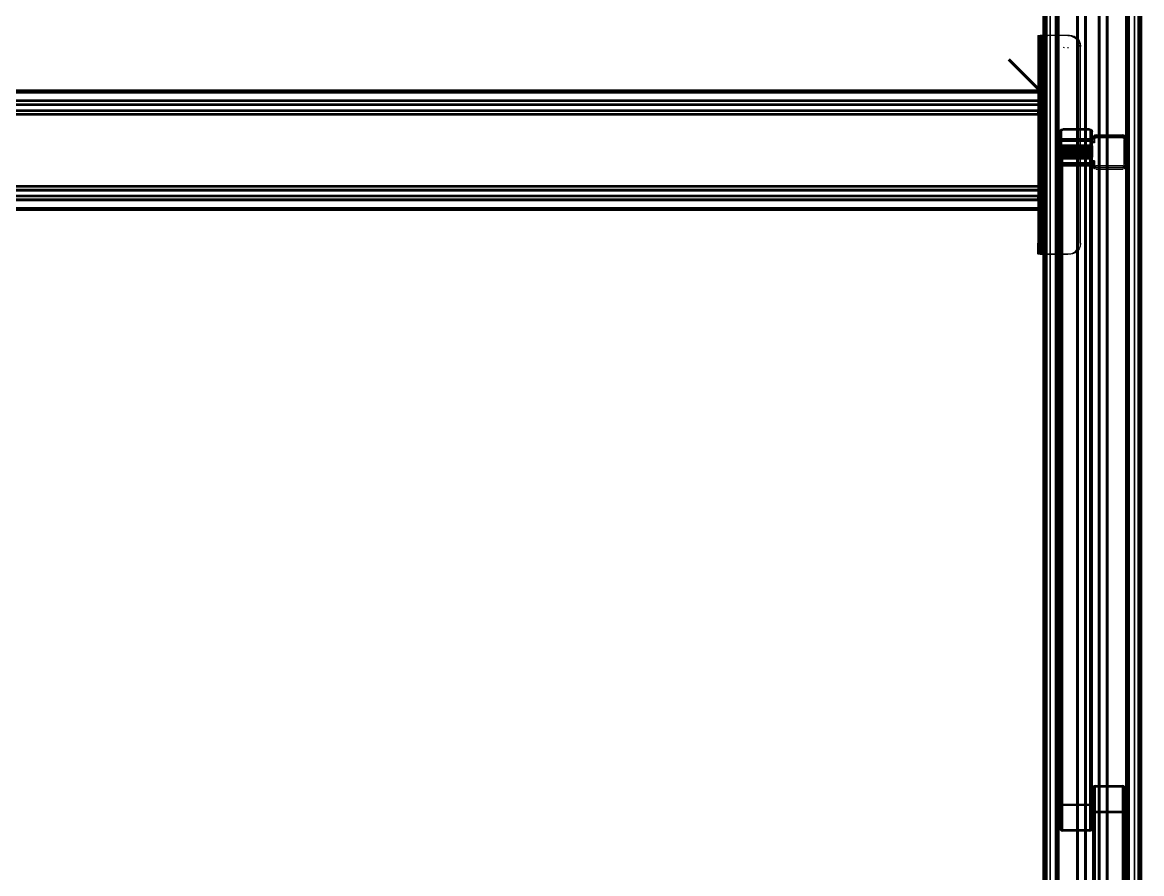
# Model space of a CAD drawing. Extents: x -1.15 to 3.72, y -0.59 to 4.79.
# Drawn here: x 2.656 to 3.68, y 3.548 to 4.326 of the extents above; entities that cross this region are included whole.
import ezdxf

# ---------------------------------------------------------------- set-up
doc = ezdxf.new("R2010")
doc.units = 0
doc.layers.add('DIMS', color=7, linetype='Continuous')
doc.layers.add('OUTLINES', color=7, linetype='Continuous', true_color=0x000009)

msp = doc.modelspace()

# ---------------------------------------------------------------- linework, layer by layer
at = {"layer": 'DIMS', "lineweight": 60}
msp.add_line((3.5863, 4.2642), (3.5583, 4.2922), dxfattribs=at)
at = {"layer": 'OUTLINES'}
for p, q in [((3.5896, 4.7451), (3.5896, -0.1549)), ((3.5897, 4.7456), (3.5897, -0.1544)), ((3.5897, -0.1549), (3.5897, 4.7451)), ((3.59, 4.7456), (3.59, -0.1544)), ((3.59, 4.7451), (3.59, -0.1549)), ((3.5902, -0.1544), (3.5902, 4.7456)), ((3.5902, 4.7451), (3.5902, -0.1549)), ((3.5912, 4.7456), (3.5912, -0.1544)), ((3.5912, 4.7451), (3.5912, -0.1549)), ((3.5913, -0.1544), (3.5913, 4.7456)), ((3.5913, 4.7451), (3.5913, -0.1549)), ((3.5914, -0.1544), (3.5914, 4.7456)), ((3.5914, -0.1549), (3.5914, 4.7451)), ((3.5915, 4.7456), (3.5915, -0.1544)), ((3.5915, -0.1549), (3.5915, 4.7451)), ((3.592, -0.1544), (3.592, 4.7456)), ((3.592, -0.1549), (3.592, 4.7451)), ((3.5928, 4.7456), (3.5928, -0.1544)), ((3.5928, -0.1549), (3.5928, 4.7451)), ((3.5959, 4.7456), (3.5959, -0.1544)), ((3.5959, -0.1549), (3.5959, 4.7451)), ((3.6008, -0.1544), (3.6008, 4.7456)), ((3.6008, 4.7451), (3.6008, -0.1549)), ((3.6016, 4.7456), (3.6016, -0.1544)), ((3.6016, 4.7451), (3.6016, -0.1549)), ((3.6021, 4.7456), (3.6021, -0.1544)), ((3.6021, -0.1549), (3.6021, 4.7451)), ((3.6022, 4.7456), (3.6022, -0.1544)), ((3.6022, 4.7451), (3.6022, -0.1549)), ((3.6023, -0.1544), (3.6023, 4.7456)), ((3.6023, 4.7451), (3.6023, -0.1549)), ((3.6024, -0.1544), (3.6024, 4.7456)), ((3.6024, -0.1549), (3.6024, 4.7451)), ((3.6034, -0.1544), (3.6034, 4.7456)), ((3.6034, 4.7451), (3.6034, -0.1549)), ((3.6036, -0.1544), (3.6036, 4.7456)), ((3.6036, -0.1549), (3.6036, 4.7451)), ((3.6039, 4.7456), (3.6039, -0.1544)), ((3.6039, -0.1549), (3.6039, 4.7451)), ((3.604, -0.1549), (3.604, 4.7451)), ((3.6204, 4.7456), (3.6204, -0.1544)), ((3.6204, -0.1549), (3.6204, 4.7451)), ((3.6208, -0.1544), (3.6208, 4.7456)), ((3.6208, 4.7451), (3.6208, -0.1549)), ((3.6216, 4.7456), (3.6216, -0.1544)), ((3.6216, -0.1549), (3.6216, 4.7451)), ((3.6278, 4.7456), (3.6278, -0.1544)), ((3.6278, -0.1549), (3.6278, 4.7451)), ((3.6286, -0.1544), (3.6286, 4.7456)), ((3.6286, 4.7451), (3.6286, -0.1549)), ((3.629, 4.7456), (3.629, -0.1544)), ((3.629, -0.1549), (3.629, 4.7451)), ((3.6401, -0.1544), (3.6401, 4.7456)), ((3.6401, 4.7451), (3.6401, -0.1549)), ((3.6405, 4.7456), (3.6405, -0.1544)), ((3.6405, -0.1549), (3.6405, 4.7451)), ((3.6413, -0.1544), (3.6413, 4.7456)), ((3.6413, 4.7451), (3.6413, -0.1549)), ((3.6475, -0.1544), (3.6475, 4.7456)), ((3.6475, 4.7451), (3.6475, -0.1549)), ((3.6483, 4.7456), (3.6483, -0.1544)), ((3.6483, -0.1549), (3.6483, 4.7451)), ((3.6484, 4.7456), (3.6484, -0.1544)), ((3.6484, -0.1549), (3.6484, 4.7451)), ((3.6488, -0.1544), (3.6488, 4.7456)), ((3.6488, 4.7451), (3.6488, -0.1549)), ((3.6651, -0.1544), (3.6651, 4.7456)), ((3.6653, -0.1544), (3.6653, 4.7456)), ((3.6653, 4.7451), (3.6653, -0.1549)), ((3.6655, -0.1544), (3.6655, 4.7456)), ((3.6655, -0.1549), (3.6655, 4.7451)), ((3.6658, 4.7456), (3.6658, -0.1544)), ((3.6658, -0.1549), (3.6658, 4.7451)), ((3.6667, -0.1544), (3.6667, 4.7456)), ((3.6667, -0.1549), (3.6667, 4.7451)), ((3.6668, 4.7456), (3.6668, -0.1544)), ((3.6668, -0.1549), (3.6668, 4.7451)), ((3.6669, 4.7456), (3.6669, -0.1544)), ((3.6669, 4.7451), (3.6669, -0.1549)), ((3.667, -0.1544), (3.667, 4.7456)), ((3.667, 4.7451), (3.667, -0.1549)), ((3.6675, 4.7456), (3.6675, -0.1544)), ((3.6675, 4.7451), (3.6675, -0.1549)), ((3.6683, 4.7456), (3.6683, -0.1544)), ((3.6683, -0.1549), (3.6683, 4.7451)), ((3.6732, -0.1544), (3.6732, 4.7456)), ((3.6732, 4.7451), (3.6732, -0.1549)), ((3.6764, -0.1544), (3.6764, 4.7456)), ((3.6764, 4.7451), (3.6764, -0.1549)), ((3.6772, -0.1544), (3.6772, 4.7456)), ((3.6772, -0.1549), (3.6772, 4.7451)), ((3.6777, -0.1544), (3.6777, 4.7456)), ((3.6777, 4.7451), (3.6777, -0.1549)), ((3.6778, -0.1544), (3.6778, 4.7456)), ((3.6778, -0.1549), (3.6778, 4.7451)), ((3.6779, 4.7456), (3.6779, -0.1544)), ((3.6779, -0.1549), (3.6779, 4.7451)), ((3.678, 4.7456), (3.678, -0.1544)), ((3.678, 4.7451), (3.678, -0.1549)), ((3.6789, 4.7456), (3.6789, -0.1544)), ((3.6789, -0.1549), (3.6789, 4.7451)), ((3.6791, 4.7456), (3.6791, -0.1544)), ((3.6791, 4.7451), (3.6791, -0.1549)), ((3.6794, -0.1544), (3.6794, 4.7456)), ((3.6794, 4.7451), (3.6794, -0.1549)), ((3.6796, 4.7456), (3.6796, -0.1544)), ((3.5882, 4.3139), (3.5847, 4.3139)), ((3.5847, 4.3139), (3.5847, 4.3129)), ((3.5847, 4.3129), (3.5847, 4.3114)), ((3.5847, 4.3114), (3.5847, 4.3093)), ((3.5882, 4.3093), (3.5847, 4.3093)), ((3.5847, 4.3093), (3.5847, 4.3069)), ((3.5851, 4.1143), (3.5851, 4.3143)), ((3.5851, 4.3143), (3.5862, 4.3143)), ((3.5862, 4.1143), (3.5862, 4.3143)), ((3.5862, 4.3143), (3.5878, 4.3143)), ((3.5863, 4.3139), (3.5898, 4.3139)), ((3.5863, 4.3129), (3.5863, 4.3139)), ((3.5863, 4.3114), (3.5863, 4.3129)), ((3.5863, 4.3093), (3.5863, 4.3114)), ((3.5863, 4.3093), (3.5898, 4.3093)), ((3.5863, 4.3069), (3.5863, 4.3093)), ((3.5867, 4.3143), (3.5867, 4.1143)), ((3.5877, 4.3143), (3.5867, 4.3143)), ((3.5877, 4.3143), (3.5877, 4.1143)), ((3.5894, 4.3143), (3.5877, 4.3143)), ((3.5878, 4.1143), (3.5878, 4.3143)), ((3.5878, 4.3143), (3.5899, 4.3143)), ((3.5882, 4.3139), (3.5882, 4.3129)), ((3.5882, 4.3129), (3.5882, 4.3114)), ((3.5882, 4.3114), (3.5882, 4.3093)), ((3.5882, 4.3093), (3.5882, 4.3069)), ((3.5885, 4.3143), (3.5885, 4.1143)), ((3.5894, 4.3143), (3.5885, 4.3143)), ((3.5894, 4.3143), (3.5894, 4.1143)), ((3.5915, 4.3143), (3.5894, 4.3143)), ((3.5907, 4.3143), (3.5894, 4.3143)), ((3.5898, 4.3129), (3.5898, 4.3139)), ((3.5898, 4.3114), (3.5898, 4.3129)), ((3.5898, 4.3093), (3.5898, 4.3114)), ((3.5898, 4.3069), (3.5898, 4.3093)), ((3.5899, 4.1143), (3.5899, 4.3143)), ((3.5899, 4.3143), (3.5922, 4.3143)), ((3.5901, 4.1143), (3.5901, 4.3143)), ((3.5901, 4.3143), (3.591, 4.3143)), ((3.5907, 4.3143), (3.5907, 4.1143)), ((3.5922, 4.3143), (3.5907, 4.3143)), ((3.591, 4.1143), (3.591, 4.3143)), ((3.591, 4.3143), (3.5923, 4.3143)), ((3.5915, 4.3143), (3.5915, 4.1143)), ((3.5938, 4.3143), (3.5915, 4.3143)), ((3.6122, 4.3143), (3.5922, 4.3143)), ((3.5923, 4.1143), (3.5923, 4.3143)), ((3.5923, 4.3143), (3.5938, 4.3143)), ((3.6138, 4.3143), (3.5938, 4.3143)), ((3.6122, 4.3143), (3.6148, 4.3139)), ((3.6159, 4.314), (3.6138, 4.3143)), ((3.6138, 4.3143), (3.6164, 4.3139)), ((3.6148, 4.3139), (3.6172, 4.3129)), ((3.618, 4.3134), (3.6159, 4.314)), ((3.6164, 4.3139), (3.6188, 4.3129)), ((3.6172, 4.3129), (3.6193, 4.3114)), ((3.6199, 4.3122), (3.618, 4.3134)), ((3.6188, 4.3129), (3.6209, 4.3114)), ((3.6193, 4.3114), (3.6209, 4.3093)), ((3.6214, 4.3107), (3.6199, 4.3122)), ((3.6209, 4.3114), (3.6224, 4.3093)), ((3.6209, 4.3093), (3.6219, 4.3069)), ((3.6225, 4.3091), (3.6216, 4.3105)), ((3.6224, 4.3093), (3.6234, 4.3069)), ((3.6232, 4.3076), (3.6225, 4.3091)), ((3.5847, 4.3069), (3.5847, 4.3043)), ((3.5847, 4.3043), (3.5847, 4.1243)), ((3.5863, 4.3043), (3.5863, 4.3069)), ((3.5863, 4.3043), (3.5863, 4.1243)), ((3.5882, 4.3069), (3.5882, 4.3043)), ((3.5882, 4.3043), (3.5882, 4.1243)), ((3.5898, 4.3043), (3.5898, 4.3069)), ((3.5898, 4.1243), (3.5898, 4.3043)), ((3.6078, 4.3035), (3.6088, 4.3034)), ((3.6128, 4.3029), (3.6118, 4.3029)), ((3.6219, 4.3069), (3.6222, 4.3043)), ((3.6222, 4.1243), (3.6222, 4.3043)), ((3.6236, 4.306), (3.6232, 4.3076)), ((3.6234, 4.3069), (3.6238, 4.3043)), ((3.6238, 4.3043), (3.6236, 4.306)), ((3.6238, 4.1243), (3.6238, 4.3043)), ((3.5847, 4.2643), (-0.4153, 4.2643)), ((3.5847, 4.264), (-0.4153, 4.264)), ((3.5847, 4.2631), (-0.4153, 4.2631)), ((-0.4153, 4.2629), (3.5847, 4.2629)), ((-0.4153, 4.2625), (3.5847, 4.2625)), ((-0.4153, 4.2619), (3.5847, 4.2619)), ((-0.4137, 4.2643), (3.5863, 4.2643)), ((-0.4137, 4.264), (3.5863, 4.264)), ((-0.4137, 4.2631), (3.5863, 4.2631)), ((3.5863, 4.2629), (-0.4137, 4.2629)), ((3.5863, 4.2625), (-0.4137, 4.2625)), ((3.5863, 4.2619), (-0.4137, 4.2619)), ((3.5847, 4.2631), (3.5847, 4.264)), ((3.5847, 4.2619), (3.5847, 4.2631)), ((3.5847, 4.2619), (3.5847, 4.2625)), ((3.5847, 4.2619), (3.5847, 4.2554)), ((3.5863, 4.264), (3.5863, 4.2631)), ((3.5863, 4.2631), (3.5863, 4.2619)), ((3.5863, 4.2625), (3.5863, 4.2619)), ((3.5863, 4.2619), (3.5863, 4.2554)), ((3.5847, 4.2551), (-0.4153, 4.2551)), ((-0.4153, 4.2547), (3.5847, 4.2547)), ((3.5847, 4.2541), (-0.4153, 4.2541)), ((-0.4153, 4.2515), (3.5847, 4.2515)), ((3.5847, 4.2509), (-0.4153, 4.2509)), ((-0.4153, 4.2506), (3.5847, 4.2506)), ((-0.4137, 4.2551), (3.5863, 4.2551)), ((3.5863, 4.2547), (-0.4137, 4.2547)), ((-0.4137, 4.2541), (3.5863, 4.2541)), ((3.5863, 4.2515), (-0.4137, 4.2515)), ((-0.4137, 4.2509), (3.5863, 4.2509)), ((3.5863, 4.2506), (-0.4137, 4.2506)), ((3.5847, 4.2547), (3.5847, 4.2554)), ((3.5847, 4.2541), (3.5847, 4.2547)), ((3.5847, 4.2545), (3.5847, 4.2521)), ((3.5847, 4.2536), (3.5847, 4.2541)), ((3.5847, 4.2536), (3.5847, 4.2511)), ((3.5847, 4.2515), (3.5847, 4.2521)), ((3.5847, 4.2509), (3.5847, 4.2515)), ((3.5847, 4.2502), (3.5847, 4.2509)), ((3.5847, 4.2502), (3.5847, 4.2465)), ((3.5863, 4.2554), (3.5863, 4.2547)), ((3.5863, 4.2547), (3.5863, 4.2541)), ((3.5863, 4.2545), (3.5863, 4.2521)), ((3.5863, 4.2541), (3.5863, 4.2536)), ((3.5863, 4.2511), (3.5863, 4.2536)), ((3.5863, 4.2521), (3.5863, 4.2515)), ((3.5863, 4.2515), (3.5863, 4.2509)), ((3.5863, 4.2509), (3.5863, 4.2502)), ((3.5863, 4.2502), (3.5863, 4.2465)), ((-0.4153, 4.2461), (3.5847, 4.2461)), ((3.5847, 4.2458), (-0.4153, 4.2458)), ((-0.4153, 4.2451), (3.5847, 4.2451)), ((3.5847, 4.2426), (-0.4153, 4.2426)), ((-0.4153, 4.242), (3.5847, 4.242)), ((-0.4153, 4.2419), (3.5847, 4.2419)), ((3.5847, 4.2416), (-0.4153, 4.2416)), ((3.5863, 4.2461), (-0.4137, 4.2461)), ((-0.4137, 4.2458), (3.5863, 4.2458)), ((3.5863, 4.2451), (-0.4137, 4.2451)), ((-0.4137, 4.2426), (3.5863, 4.2426)), ((3.5863, 4.242), (-0.4137, 4.242)), ((3.5863, 4.2419), (-0.4137, 4.2419)), ((-0.4137, 4.2416), (3.5863, 4.2416)), ((3.5847, 4.2465), (3.5847, 4.2458)), ((3.5847, 4.2458), (3.5847, 4.2451)), ((3.5847, 4.2455), (3.5847, 4.2431)), ((3.5847, 4.2422), (3.5847, 4.2446)), ((3.5847, 4.2426), (3.5847, 4.242)), ((3.5847, 4.242), (3.5847, 4.2413)), ((3.5847, 4.2413), (3.5847, 4.1773)), ((3.5863, 4.2458), (3.5863, 4.2465)), ((3.5863, 4.2451), (3.5863, 4.2458)), ((3.5863, 4.2455), (3.5863, 4.2431)), ((3.5863, 4.2446), (3.5863, 4.2422)), ((3.5863, 4.242), (3.5863, 4.2426)), ((3.5863, 4.2413), (3.5863, 4.242)), ((3.5863, 4.2413), (3.5863, 4.1773)), ((3.6047, 4.2266), (3.6051, 4.2277)), ((3.6047, 4.2266), (3.6047, 4.2239)), ((3.6047, 3.6093), (3.6047, 4.2266)), ((3.6051, 4.2277), (3.6061, 4.2286)), ((3.6051, 4.2277), (3.6051, 3.6105)), ((3.6061, 4.2286), (3.6075, 4.2289)), ((3.6061, 4.2286), (3.6061, 3.6113)), ((3.6061, 4.2266), (3.6063, 4.2272)), ((3.6061, 3.6093), (3.6061, 4.2266)), ((3.6061, 4.2266), (3.6061, 4.2239)), ((3.6063, 4.2272), (3.6068, 4.2276)), ((3.6063, 3.6099), (3.6063, 4.2272)), ((3.6068, 4.2276), (3.6075, 4.2277)), ((3.6068, 3.6103), (3.6068, 4.2276)), ((3.6319, 4.2289), (3.6075, 4.2289)), ((3.6319, 4.2277), (3.6075, 4.2277)), ((3.6319, 4.2289), (3.6333, 4.2286)), ((3.6319, 4.2277), (3.6326, 4.2276)), ((3.6326, 3.6103), (3.6326, 4.2276)), ((3.6326, 4.2276), (3.6331, 4.2272)), ((3.6331, 3.6099), (3.6331, 4.2272)), ((3.6331, 4.2272), (3.6333, 4.2266)), ((3.6333, 4.2286), (3.6343, 4.2277)), ((3.6333, 4.2286), (3.6333, 3.6113)), ((3.6333, 4.2064), (3.6333, 4.2266)), ((3.6343, 4.2277), (3.6347, 4.2266)), ((3.6343, 4.2277), (3.6343, 3.6105)), ((3.6347, 4.2064), (3.6347, 4.2266)), ((3.604, 4.2201), (3.604, 4.2194)), ((3.604, 4.2193), (3.604, 4.2201)), ((3.604, 4.2201), (3.633, 4.2201)), ((3.604, 4.2193), (3.604, 4.22)), ((3.604, 4.22), (3.604, 4.2192)), ((3.604, 4.22), (3.633, 4.22)), ((3.604, 4.2197), (3.604, 4.219)), ((3.604, 4.2197), (3.633, 4.2197)), ((3.604, 4.2189), (3.604, 4.2196)), ((3.633, 4.2196), (3.604, 4.2196)), ((3.604, 4.2187), (3.604, 4.2194)), ((3.633, 4.2194), (3.604, 4.2194)), ((3.633, 4.2193), (3.604, 4.2193)), ((3.604, 4.2193), (3.604, 4.2186)), ((3.633, 4.2192), (3.604, 4.2192)), ((3.633, 4.219), (3.604, 4.219)), ((3.633, 4.2189), (3.604, 4.2189)), ((3.633, 4.2187), (3.604, 4.2187)), ((3.604, 4.2187), (3.604, 4.2181)), ((3.633, 4.2186), (3.604, 4.2186)), ((3.604, 4.218), (3.604, 4.2186)), ((3.633, 4.2181), (3.604, 4.2181)), ((3.633, 4.218), (3.604, 4.218)), ((3.604, 4.2176), (3.633, 4.2176)), ((3.633, 4.2175), (3.604, 4.2175)), ((3.604, 4.2171), (3.604, 4.2164)), ((3.604, 4.2163), (3.604, 4.2169)), ((3.604, 4.2157), (3.604, 4.2163)), ((3.6047, 4.2239), (3.6047, 3.6067)), ((3.6061, 4.2239), (3.6047, 4.2239)), ((3.6061, 4.2239), (3.6061, 3.6067)), ((3.633, 4.2194), (3.633, 4.2201)), ((3.633, 4.2201), (3.633, 4.2193)), ((3.633, 4.22), (3.633, 4.2193)), ((3.633, 4.2192), (3.633, 4.22)), ((3.633, 4.219), (3.633, 4.2197)), ((3.633, 4.2196), (3.633, 4.2189)), ((3.633, 4.2194), (3.633, 4.2187)), ((3.633, 4.2186), (3.633, 4.2193)), ((3.633, 4.2181), (3.633, 4.2187)), ((3.633, 4.2186), (3.633, 4.218)), ((3.633, 4.2164), (3.633, 4.2171)), ((3.633, 4.2169), (3.633, 4.2163)), ((3.633, 4.2163), (3.633, 4.2157)), ((3.6355, 4.2222), (3.6351, 4.2208)), ((3.6351, 4.2176), (3.6351, 4.2208)), ((3.6351, 4.2208), (3.6351, 4.2193)), ((3.6351, 4.2193), (3.6355, 4.2207)), ((3.6351, 4.2161), (3.6351, 4.2193)), ((3.6351, 4.2161), (3.6351, 4.2176)), ((3.6351, 4.2176), (3.6365, 4.2176)), ((3.6365, 4.2233), (3.6355, 4.2222)), ((3.6355, 4.2222), (3.6355, 4.2207)), ((3.6355, 4.2207), (3.6365, 4.2217)), ((3.6379, 4.2236), (3.6365, 4.2233)), ((3.6365, 4.2233), (3.6365, 4.2217)), ((3.6365, 4.2217), (3.6379, 4.2221)), ((3.6367, 4.2215), (3.6365, 4.2208)), ((3.6365, 4.2208), (3.6365, 4.2193)), ((3.6365, 4.2176), (3.6365, 4.2208)), ((3.6365, 4.2193), (3.6367, 4.22)), ((3.6365, 4.2193), (3.6365, 4.2161)), ((3.6365, 4.2176), (3.6365, 4.2161)), ((3.6372, 4.2221), (3.6367, 4.2215)), ((3.6367, 4.22), (3.6367, 4.2215)), ((3.6367, 4.22), (3.6372, 4.2205)), ((3.6379, 4.2222), (3.6372, 4.2221)), ((3.6372, 4.2205), (3.6372, 4.2221)), ((3.6372, 4.2205), (3.6379, 4.2207)), ((3.6379, 4.2221), (3.6379, 4.2236)), ((3.6379, 4.2236), (3.6623, 4.2236)), ((3.6379, 4.2207), (3.6379, 4.2222)), ((3.6379, 4.2222), (3.6623, 4.2222)), ((3.6623, 4.2221), (3.6379, 4.2221)), ((3.6623, 4.2207), (3.6379, 4.2207)), ((3.6623, 4.2236), (3.6623, 4.2221)), ((3.6637, 4.2233), (3.6623, 4.2236)), ((3.663, 4.2221), (3.6623, 4.2222)), ((3.6623, 4.2222), (3.6623, 4.2207)), ((3.6623, 4.2221), (3.6637, 4.2217)), ((3.6623, 4.2207), (3.663, 4.2205)), ((3.663, 4.2205), (3.663, 4.2221)), ((3.6635, 4.2215), (3.663, 4.2221)), ((3.663, 4.2205), (3.6635, 4.22)), ((3.6635, 4.22), (3.6635, 4.2215)), ((3.6637, 4.2208), (3.6635, 4.2215)), ((3.6635, 4.22), (3.6637, 4.2193)), ((3.6637, 4.2233), (3.6637, 4.2217)), ((3.6647, 4.2222), (3.6637, 4.2233)), ((3.6637, 4.2217), (3.6647, 4.2207)), ((3.6637, 4.2208), (3.6637, 4.1964)), ((3.6637, 4.1949), (3.6637, 4.2193)), ((3.6647, 4.2222), (3.6647, 4.2207)), ((3.6651, 4.2208), (3.6647, 4.2222)), ((3.6647, 4.2207), (3.6651, 4.2193)), ((3.6651, 4.2208), (3.6651, 4.1964)), ((3.6651, 4.1949), (3.6651, 4.2193)), ((3.6038, 4.2087), (3.6038, 4.2093)), ((3.6038, 4.2089), (3.6038, 4.2076)), ((3.6038, 4.2076), (3.6038, 4.2088)), ((3.6038, 4.2081), (3.6038, 4.2088)), ((3.6038, 4.2085), (3.6038, 4.2078)), ((3.6038, 4.2073), (3.6038, 4.2079)), ((3.6038, 4.2072), (3.6038, 4.2066)), ((3.6038, 4.2071), (3.6038, 4.2062)), ((3.6038, 4.2063), (3.6038, 4.2071)), ((3.6038, 4.2067), (3.6038, 4.2061)), ((3.6038, 4.2058), (3.6038, 4.2064)), ((3.604, 4.2159), (3.604, 4.2153)), ((3.604, 4.2151), (3.604, 4.2157)), ((3.604, 4.214), (3.604, 4.2132)), ((3.633, 4.214), (3.604, 4.214)), ((3.604, 4.2129), (3.604, 4.2138)), ((3.604, 4.2138), (3.633, 4.2138)), ((3.604, 4.2136), (3.633, 4.2136)), ((3.604, 4.2128), (3.604, 4.2133)), ((3.604, 4.2133), (3.633, 4.2133)), ((3.633, 4.2132), (3.604, 4.2132)), ((3.633, 4.2129), (3.604, 4.2129)), ((3.604, 4.2128), (3.604, 4.2122)), ((3.604, 4.2115), (3.604, 4.2123)), ((3.604, 4.2122), (3.604, 4.2114)), ((3.604, 4.2121), (3.633, 4.2121)), ((3.604, 4.2119), (3.604, 4.2109)), ((3.633, 4.2119), (3.604, 4.2119)), ((3.633, 4.2118), (3.604, 4.2118)), ((3.604, 4.2106), (3.604, 4.2116)), ((3.633, 4.2116), (3.604, 4.2116)), ((3.604, 4.2107), (3.604, 4.2115)), ((3.604, 4.2114), (3.604, 4.2105)), ((3.633, 4.2111), (3.604, 4.2111)), ((3.633, 4.2109), (3.604, 4.2109)), ((3.604, 4.2108), (3.633, 4.2108)), ((3.604, 4.2097), (3.604, 4.2107)), ((3.633, 4.2106), (3.604, 4.2106)), ((3.604, 4.2106), (3.604, 4.2101)), ((3.604, 4.2105), (3.604, 4.2096)), ((3.604, 4.2093), (3.604, 4.2098)), ((3.604, 4.2087), (3.604, 4.2097)), ((3.604, 4.2096), (3.633, 4.2096)), ((3.604, 4.2096), (3.604, 4.2086)), ((3.604, 4.2095), (3.604, 4.2085)), ((3.633, 4.2095), (3.604, 4.2095)), ((3.604, 4.2093), (3.604, 4.2087)), ((3.633, 4.2093), (3.604, 4.2093)), ((3.604, 4.2082), (3.604, 4.2092)), ((3.633, 4.2092), (3.604, 4.2092)), ((3.604, 4.2076), (3.604, 4.2089)), ((3.604, 4.2088), (3.604, 4.2076)), ((3.604, 4.2088), (3.604, 4.2081)), ((3.604, 4.2077), (3.604, 4.2087)), ((3.633, 4.2086), (3.604, 4.2086)), ((3.604, 4.2086), (3.604, 4.208)), ((3.604, 4.2086), (3.604, 4.2075)), ((3.604, 4.2078), (3.604, 4.2085)), ((3.633, 4.2085), (3.604, 4.2085)), ((3.604, 4.2083), (3.633, 4.2083)), ((3.604, 4.2077), (3.604, 4.2083)), ((3.633, 4.2082), (3.604, 4.2082)), ((3.604, 4.208), (3.604, 4.2075)), ((3.604, 4.2079), (3.604, 4.2073)), ((3.604, 4.2066), (3.604, 4.2077)), ((3.604, 4.2075), (3.604, 4.2065)), ((3.604, 4.2066), (3.604, 4.2072)), ((3.604, 4.2062), (3.604, 4.2071)), ((3.604, 4.2071), (3.604, 4.2063)), ((3.604, 4.207), (3.604, 4.206)), ((3.633, 4.207), (3.604, 4.207)), ((3.604, 4.2061), (3.604, 4.2067)), ((3.604, 4.2057), (3.604, 4.2067)), ((3.633, 4.2067), (3.604, 4.2067)), ((3.633, 4.2066), (3.604, 4.2066)), ((3.604, 4.2056), (3.604, 4.2066)), ((3.604, 4.2065), (3.604, 4.2055)), ((3.604, 4.2064), (3.604, 4.2058)), ((3.6047, 4.209), (3.6047, 4.2064)), ((3.6047, 3.5918), (3.6047, 4.209)), ((3.6047, 4.209), (3.6061, 4.209)), ((3.6047, 4.2064), (3.6047, 3.5891)), ((3.6051, 4.2052), (3.6047, 4.2064)), ((3.6061, 4.209), (3.6061, 4.2064)), ((3.6061, 4.209), (3.6061, 3.5918)), ((3.6063, 4.2058), (3.6061, 4.2064)), ((3.6061, 4.2064), (3.6061, 3.5891)), ((3.633, 4.2153), (3.633, 4.2159)), ((3.633, 4.2157), (3.633, 4.2151)), ((3.633, 4.2132), (3.633, 4.214)), ((3.633, 4.2138), (3.633, 4.2129)), ((3.633, 4.2133), (3.633, 4.2128)), ((3.633, 4.2122), (3.633, 4.2128)), ((3.633, 4.2123), (3.633, 4.2115)), ((3.633, 4.2114), (3.633, 4.2122)), ((3.633, 4.2109), (3.633, 4.2119)), ((3.633, 4.2116), (3.633, 4.2106)), ((3.633, 4.2115), (3.633, 4.2107)), ((3.633, 4.2105), (3.633, 4.2114)), ((3.633, 4.2107), (3.633, 4.2097)), ((3.633, 4.2101), (3.633, 4.2106)), ((3.633, 4.2096), (3.633, 4.2105)), ((3.633, 4.2098), (3.633, 4.2093)), ((3.633, 4.2097), (3.633, 4.2087)), ((3.633, 4.2086), (3.633, 4.2096)), ((3.633, 4.2085), (3.633, 4.2095)), ((3.633, 4.2092), (3.633, 4.2082)), ((3.633, 4.2087), (3.633, 4.2077)), ((3.633, 4.208), (3.633, 4.2086)), ((3.633, 4.2075), (3.633, 4.2086)), ((3.633, 4.2083), (3.633, 4.2077)), ((3.633, 4.2075), (3.633, 4.208)), ((3.633, 4.2077), (3.633, 4.2066)), ((3.633, 4.2065), (3.633, 4.2075)), ((3.633, 4.2072), (3.633, 4.2066)), ((3.633, 4.206), (3.633, 4.207)), ((3.633, 4.2067), (3.633, 4.2057)), ((3.633, 4.2066), (3.633, 4.2056)), ((3.633, 4.2055), (3.633, 4.2065)), ((3.6333, 4.2064), (3.6331, 4.2058)), ((3.6333, 4.2135), (3.6347, 4.2135)), ((3.6333, 4.2126), (3.6333, 4.2135)), ((3.6333, 4.2135), (3.6333, 4.2119)), ((3.6333, 4.2126), (3.6347, 4.2126)), ((3.6333, 4.2096), (3.6333, 4.2126)), ((3.6333, 4.2119), (3.6347, 4.2119)), ((3.6333, 4.2119), (3.6333, 4.2085)), ((3.6347, 4.2096), (3.6333, 4.2096)), ((3.6333, 4.2058), (3.6333, 4.2096)), ((3.6333, 4.2085), (3.6347, 4.2085)), ((3.6333, 4.2085), (3.6333, 4.2049)), ((3.6347, 4.2064), (3.6343, 4.2052)), ((3.6347, 4.2135), (3.6347, 4.2126)), ((3.6347, 4.2119), (3.6347, 4.2135)), ((3.6347, 4.2126), (3.6347, 4.2096)), ((3.6347, 4.2085), (3.6347, 4.2119)), ((3.6347, 4.2096), (3.6347, 4.2058)), ((3.6347, 4.2049), (3.6347, 4.2085)), ((3.6365, 4.2161), (3.6351, 4.2161)), ((3.6637, 4.2138), (3.6651, 4.2138)), ((3.6637, 4.2138), (3.6637, 4.2114)), ((3.6637, 4.2123), (3.6651, 4.2123)), ((3.6637, 4.2098), (3.6637, 4.2123)), ((3.6637, 4.2122), (3.6651, 4.2122)), ((3.6637, 4.2122), (3.6637, 4.2098)), ((3.6637, 4.2114), (3.6651, 4.2114)), ((3.6637, 4.2114), (3.6637, 4.2076)), ((3.6637, 4.2077), (3.6637, 4.2114)), ((3.6637, 4.2098), (3.6651, 4.2098)), ((3.6637, 4.2061), (3.6637, 4.2098)), ((3.6637, 4.2077), (3.6651, 4.2077)), ((3.6637, 4.2044), (3.6637, 4.2077)), ((3.6637, 4.2076), (3.6651, 4.2076)), ((3.6637, 4.2076), (3.6637, 4.2044)), ((3.6637, 4.2061), (3.6651, 4.2061)), ((3.6637, 4.2029), (3.6637, 4.2061)), ((3.6651, 4.2138), (3.6651, 4.2114)), ((3.6651, 4.2123), (3.6651, 4.2098)), ((3.6651, 4.2098), (3.6651, 4.2122)), ((3.6651, 4.2114), (3.6651, 4.2077)), ((3.6651, 4.2076), (3.6651, 4.2114)), ((3.6651, 4.2061), (3.6651, 4.2098)), ((3.6651, 4.2077), (3.6651, 4.2044)), ((3.6651, 4.2044), (3.6651, 4.2076)), ((3.6651, 4.2029), (3.6651, 4.2061)), ((3.633, 4.206), (3.604, 4.206)), ((3.604, 4.206), (3.604, 4.2054)), ((3.633, 4.2057), (3.604, 4.2057)), ((3.604, 4.2051), (3.604, 4.2057)), ((3.604, 4.2047), (3.604, 4.2056)), ((3.604, 4.2055), (3.604, 4.2045)), ((3.604, 4.2049), (3.604, 4.2044)), ((3.604, 4.2038), (3.604, 4.2047)), ((3.604, 4.2046), (3.604, 4.2036)), ((3.633, 4.2046), (3.604, 4.2046)), ((3.604, 4.2045), (3.604, 4.2037)), ((3.604, 4.2044), (3.633, 4.2044)), ((3.604, 4.2034), (3.604, 4.2043)), ((3.633, 4.2043), (3.604, 4.2043)), ((3.633, 4.2041), (3.604, 4.2041)), ((3.604, 4.2031), (3.604, 4.2038)), ((3.604, 4.2037), (3.604, 4.203)), ((3.633, 4.2036), (3.604, 4.2036)), ((3.633, 4.2034), (3.604, 4.2034)), ((3.604, 4.2034), (3.604, 4.2029)), ((3.604, 4.2031), (3.633, 4.2031)), ((3.604, 4.2025), (3.604, 4.2031)), ((3.604, 4.203), (3.604, 4.2024)), ((3.604, 4.2021), (3.604, 4.2026)), ((3.604, 4.2023), (3.604, 4.2014)), ((3.633, 4.2023), (3.604, 4.2023)), ((3.604, 4.2012), (3.604, 4.202)), ((3.633, 4.202), (3.604, 4.202)), ((3.604, 4.2019), (3.633, 4.2019)), ((3.604, 4.2017), (3.633, 4.2017)), ((3.604, 4.2014), (3.633, 4.2014)), ((3.633, 4.2012), (3.604, 4.2012)), ((3.604, 4.2001), (3.604, 4.1995)), ((3.604, 4.1994), (3.604, 4.1999)), ((3.604, 4.1995), (3.604, 4.1989)), ((3.604, 4.1988), (3.604, 4.1994)), ((3.604, 4.1989), (3.604, 4.1983)), ((3.604, 4.1981), (3.604, 4.1988)), ((3.633, 4.1978), (3.604, 4.1978)), ((3.604, 4.1971), (3.604, 4.1976)), ((3.604, 4.1976), (3.633, 4.1976)), ((3.633, 4.1973), (3.604, 4.1973)), ((3.604, 4.1973), (3.604, 4.1966)), ((3.604, 4.1965), (3.604, 4.1971)), ((3.633, 4.1971), (3.604, 4.1971)), ((3.604, 4.1959), (3.604, 4.1966)), ((3.633, 4.1966), (3.604, 4.1966)), ((3.633, 4.1965), (3.604, 4.1965)), ((3.604, 4.1965), (3.604, 4.1958)), ((3.633, 4.1963), (3.604, 4.1963)), ((3.604, 4.1963), (3.604, 4.1956)), ((3.604, 4.1955), (3.604, 4.1962)), ((3.633, 4.1962), (3.604, 4.1962)), ((3.633, 4.196), (3.604, 4.196)), ((3.604, 4.196), (3.604, 4.1952)), ((3.604, 4.1953), (3.604, 4.196)), ((3.604, 4.1951), (3.604, 4.1959)), ((3.633, 4.1959), (3.604, 4.1959)), ((3.6051, 4.2052), (3.6051, 3.5879)), ((3.6061, 4.2044), (3.6051, 4.2052)), ((3.6061, 4.2044), (3.6061, 3.5871)), ((3.6075, 4.2041), (3.6061, 4.2044)), ((3.6063, 3.5885), (3.6063, 4.2058)), ((3.6068, 4.2054), (3.6063, 4.2058)), ((3.6068, 3.5881), (3.6068, 4.2054)), ((3.6075, 4.2052), (3.6068, 4.2054)), ((3.6075, 3.5879), (3.6075, 4.2052)), ((3.6075, 4.2052), (3.6319, 4.2052)), ((3.6075, 3.5868), (3.6075, 4.2041)), ((3.6075, 4.2041), (3.6319, 4.2041)), ((3.6326, 4.2054), (3.6319, 4.2052)), ((3.6319, 4.2052), (3.6319, 3.5879)), ((3.6333, 4.2044), (3.6319, 4.2041)), ((3.6319, 4.2041), (3.6319, 3.5868)), ((3.6331, 4.2058), (3.6326, 4.2054)), ((3.6326, 3.5881), (3.6326, 4.2054)), ((3.633, 4.2054), (3.633, 4.206)), ((3.633, 4.2057), (3.633, 4.2051)), ((3.633, 4.2056), (3.633, 4.2047)), ((3.633, 4.2045), (3.633, 4.2055)), ((3.633, 4.2044), (3.633, 4.2049)), ((3.633, 4.2047), (3.633, 4.2038)), ((3.633, 4.2036), (3.633, 4.2046)), ((3.633, 4.2037), (3.633, 4.2045)), ((3.633, 4.2043), (3.633, 4.2034)), ((3.633, 4.2038), (3.633, 4.2031)), ((3.633, 4.203), (3.633, 4.2037)), ((3.633, 4.2029), (3.633, 4.2034)), ((3.633, 4.2031), (3.633, 4.2025)), ((3.633, 4.2024), (3.633, 4.203)), ((3.633, 4.2026), (3.633, 4.2021)), ((3.633, 4.2014), (3.633, 4.2023)), ((3.633, 4.202), (3.633, 4.2012)), ((3.633, 4.1995), (3.633, 4.2001)), ((3.633, 4.1999), (3.633, 4.1994)), ((3.633, 4.1989), (3.633, 4.1995)), ((3.633, 4.1994), (3.633, 4.1988)), ((3.633, 4.1983), (3.633, 4.1989)), ((3.633, 4.1988), (3.633, 4.1981)), ((3.633, 4.1976), (3.633, 4.1971)), ((3.633, 4.1966), (3.633, 4.1973)), ((3.633, 4.1971), (3.633, 4.1965)), ((3.633, 4.1966), (3.633, 4.1959)), ((3.633, 4.1958), (3.633, 4.1965)), ((3.633, 4.1956), (3.633, 4.1963)), ((3.633, 4.1962), (3.633, 4.1955)), ((3.633, 4.1952), (3.633, 4.196)), ((3.633, 4.196), (3.633, 4.1953)), ((3.633, 4.1959), (3.633, 4.1951)), ((3.6331, 3.5885), (3.6331, 4.2058)), ((3.6333, 4.2058), (3.6347, 4.2058)), ((3.6333, 4.2031), (3.6333, 4.2058)), ((3.6343, 4.2052), (3.6333, 4.2044)), ((3.6333, 4.2049), (3.6347, 4.2049)), ((3.6333, 4.2049), (3.6333, 4.2027)), ((3.6333, 4.2044), (3.6333, 3.5871)), ((3.6333, 4.2031), (3.6347, 4.2031)), ((3.6333, 4.2027), (3.6347, 4.2027)), ((3.6343, 4.2052), (3.6343, 3.5879)), ((3.6347, 4.2058), (3.6347, 4.2031)), ((3.6347, 4.2027), (3.6347, 4.2049)), ((3.6351, 4.1964), (3.6351, 4.1996)), ((3.6351, 4.1996), (3.6351, 4.1981)), ((3.6365, 4.1996), (3.6351, 4.1996)), ((3.6351, 4.1981), (3.6351, 4.1949)), ((3.6351, 4.1981), (3.6365, 4.1981)), ((3.6351, 4.1964), (3.6355, 4.195)), ((3.6351, 4.1949), (3.6351, 4.1964)), ((3.6365, 4.1964), (3.6365, 4.1996)), ((3.6365, 4.1996), (3.6365, 4.1981)), ((3.6365, 4.1981), (3.6365, 4.1949)), ((3.6365, 4.1964), (3.6367, 4.1957)), ((3.6365, 4.1949), (3.6365, 4.1964)), ((3.6635, 4.1957), (3.6637, 4.1964)), ((3.6637, 4.2044), (3.6651, 4.2044)), ((3.6637, 4.2044), (3.6637, 4.2031)), ((3.6637, 4.2031), (3.6651, 4.2031)), ((3.6637, 4.2029), (3.6651, 4.2029)), ((3.6637, 4.2016), (3.6637, 4.2029)), ((3.6637, 4.2016), (3.6651, 4.2016)), ((3.6647, 4.195), (3.6651, 4.1964)), ((3.6651, 4.2044), (3.6651, 4.2031)), ((3.6651, 4.2016), (3.6651, 4.2029)), ((3.633, 4.1958), (3.604, 4.1958)), ((3.633, 4.1956), (3.604, 4.1956)), ((3.604, 4.1955), (3.633, 4.1955)), ((3.604, 4.1953), (3.633, 4.1953)), ((3.633, 4.1952), (3.604, 4.1952)), ((3.604, 4.1951), (3.633, 4.1951)), ((3.6355, 4.1935), (3.6351, 4.1949)), ((3.6355, 4.195), (3.6365, 4.194)), ((3.6355, 4.195), (3.6355, 4.1935)), ((3.6365, 4.1924), (3.6355, 4.1935)), ((3.6367, 4.1942), (3.6365, 4.1949)), ((3.6365, 4.194), (3.6379, 4.1936)), ((3.6365, 4.194), (3.6365, 4.1924)), ((3.6379, 4.1921), (3.6365, 4.1924)), ((3.6367, 4.1942), (3.6367, 4.1957)), ((3.6367, 4.1957), (3.6372, 4.1952)), ((3.6372, 4.1936), (3.6367, 4.1942)), ((3.6372, 4.1936), (3.6372, 4.1952)), ((3.6372, 4.1952), (3.6379, 4.195)), ((3.6379, 4.1935), (3.6372, 4.1936)), ((3.6623, 4.195), (3.6379, 4.195)), ((3.6623, 4.1936), (3.6379, 4.1936)), ((3.6379, 4.1935), (3.6623, 4.1935)), ((3.6379, 4.1921), (3.6623, 4.1921)), ((3.6623, 4.195), (3.663, 4.1952)), ((3.6623, 4.1936), (3.6637, 4.194)), ((3.663, 4.1936), (3.6623, 4.1935)), ((3.6637, 4.1924), (3.6623, 4.1921)), ((3.663, 4.1952), (3.6635, 4.1957)), ((3.663, 4.1936), (3.663, 4.1952)), ((3.6635, 4.1942), (3.663, 4.1936)), ((3.6635, 4.1942), (3.6635, 4.1957)), ((3.6637, 4.1949), (3.6635, 4.1942)), ((3.6637, 4.194), (3.6647, 4.195)), ((3.6637, 4.194), (3.6637, 4.1924)), ((3.6647, 4.1935), (3.6637, 4.1924)), ((3.6647, 4.195), (3.6647, 4.1935)), ((3.6651, 4.1949), (3.6647, 4.1935)), ((3.5847, 4.1769), (-0.4153, 4.1769)), ((-0.4153, 4.1766), (3.5847, 4.1766)), ((3.5847, 4.176), (-0.4153, 4.176)), ((-0.4137, 4.1769), (3.5863, 4.1769)), ((3.5863, 4.1766), (-0.4137, 4.1766)), ((-0.4137, 4.176), (3.5863, 4.176)), ((3.5847, 4.1766), (3.5847, 4.1773)), ((3.5847, 4.176), (3.5847, 4.1766)), ((3.5847, 4.1764), (3.5847, 4.1739)), ((3.5847, 4.1754), (3.5847, 4.176)), ((3.5847, 4.1754), (3.5847, 4.173)), ((3.5863, 4.1773), (3.5863, 4.1766)), ((3.5863, 4.1766), (3.5863, 4.176)), ((3.5863, 4.1764), (3.5863, 4.1739)), ((3.5863, 4.176), (3.5863, 4.1754)), ((3.5863, 4.173), (3.5863, 4.1754)), ((3.5847, 4.1734), (-0.4153, 4.1734)), ((-0.4153, 4.1728), (3.5847, 4.1728)), ((3.5847, 4.1724), (-0.4153, 4.1724)), ((-0.4153, 4.168), (3.5847, 4.168)), ((3.5847, 4.1677), (-0.4153, 4.1677)), ((-0.4153, 4.167), (3.5847, 4.167)), ((-0.4137, 4.1734), (3.5863, 4.1734)), ((3.5863, 4.1728), (-0.4137, 4.1728)), ((-0.4137, 4.1724), (3.5863, 4.1724)), ((3.5863, 4.168), (-0.4137, 4.168)), ((-0.4137, 4.1677), (3.5863, 4.1677)), ((3.5863, 4.167), (-0.4137, 4.167)), ((3.5847, 4.1734), (3.5847, 4.1728)), ((3.5847, 4.1728), (3.5847, 4.1721)), ((3.5847, 4.1721), (3.5847, 4.1683)), ((3.5847, 4.1683), (3.5847, 4.1677)), ((3.5847, 4.1677), (3.5847, 4.167)), ((3.5847, 4.1674), (3.5847, 4.165)), ((3.5847, 4.1641), (3.5847, 4.1665)), ((3.5863, 4.1728), (3.5863, 4.1734)), ((3.5863, 4.1721), (3.5863, 4.1728)), ((3.5863, 4.1721), (3.5863, 4.1683)), ((3.5863, 4.1677), (3.5863, 4.1683)), ((3.5863, 4.167), (3.5863, 4.1677)), ((3.5863, 4.1674), (3.5863, 4.165)), ((3.5863, 4.1665), (3.5863, 4.1641)), ((-0.4153, 4.1645), (3.5847, 4.1645)), ((3.5847, 4.1639), (-0.4153, 4.1639)), ((3.5847, 4.1638), (-0.4153, 4.1638)), ((-0.4153, 4.1635), (3.5847, 4.1635)), ((3.5847, 4.1567), (-0.4153, 4.1567)), ((3.5847, 4.1561), (-0.4153, 4.1561)), ((3.5847, 4.1556), (-0.4153, 4.1556)), ((-0.4153, 4.1555), (3.5847, 4.1555)), ((3.5863, 4.1645), (-0.4137, 4.1645)), ((-0.4137, 4.1639), (3.5863, 4.1639)), ((-0.4137, 4.1638), (3.5863, 4.1638)), ((3.5863, 4.1635), (-0.4137, 4.1635)), ((-0.4137, 4.1567), (3.5863, 4.1567)), ((-0.4137, 4.1561), (3.5863, 4.1561)), ((-0.4137, 4.1556), (3.5863, 4.1556)), ((3.5863, 4.1555), (-0.4137, 4.1555)), ((3.5847, 4.1639), (3.5847, 4.1645)), ((3.5847, 4.1632), (3.5847, 4.1639)), ((3.5847, 4.1632), (3.5847, 4.1567)), ((3.5847, 4.1567), (3.5847, 4.1555)), ((3.5847, 4.1567), (3.5847, 4.1561)), ((3.5847, 4.1561), (3.5847, 4.1556)), ((3.5847, 4.1555), (3.5847, 4.1546)), ((3.5863, 4.1645), (3.5863, 4.1639)), ((3.5863, 4.1639), (3.5863, 4.1632)), ((3.5863, 4.1632), (3.5863, 4.1567)), ((3.5863, 4.1555), (3.5863, 4.1567)), ((3.5863, 4.1561), (3.5863, 4.1567)), ((3.5863, 4.1556), (3.5863, 4.1561)), ((3.5863, 4.1546), (3.5863, 4.1555)), ((-0.4153, 4.1546), (3.5847, 4.1546)), ((3.5863, 4.1546), (-0.4137, 4.1546)), ((3.5847, 4.1217), (3.5847, 4.1243)), ((3.5863, 4.1243), (3.5863, 4.1217)), ((3.5882, 4.1243), (3.5882, 4.1217)), ((3.5898, 4.1217), (3.5898, 4.1243)), ((3.6219, 4.1217), (3.6222, 4.1243)), ((3.6238, 4.1243), (3.6234, 4.1217)), ((3.5847, 4.1193), (3.5847, 4.1217)), ((3.5847, 4.1193), (3.5882, 4.1193)), ((3.5847, 4.1172), (3.5847, 4.1193)), ((3.5847, 4.1156), (3.5847, 4.1172)), ((3.5847, 4.1146), (3.5847, 4.1156)), ((3.5847, 4.1146), (3.5882, 4.1146)), ((3.5862, 4.1143), (3.5851, 4.1143)), ((3.5878, 4.1143), (3.5862, 4.1143)), ((3.5863, 4.1217), (3.5863, 4.1193)), ((3.5898, 4.1193), (3.5863, 4.1193)), ((3.5863, 4.1193), (3.5863, 4.1172)), ((3.5863, 4.1172), (3.5863, 4.1156)), ((3.5863, 4.1156), (3.5863, 4.1146)), ((3.5898, 4.1146), (3.5863, 4.1146)), ((3.5867, 4.1143), (3.5877, 4.1143)), ((3.5877, 4.1143), (3.5894, 4.1143)), ((3.5899, 4.1143), (3.5878, 4.1143)), ((3.5882, 4.1217), (3.5882, 4.1193)), ((3.5882, 4.1193), (3.5882, 4.1172)), ((3.5882, 4.1172), (3.5882, 4.1156)), ((3.5882, 4.1156), (3.5882, 4.1146)), ((3.5885, 4.1143), (3.5894, 4.1143)), ((3.5894, 4.1143), (3.5915, 4.1143)), ((3.5894, 4.1143), (3.5907, 4.1143)), ((3.5898, 4.1193), (3.5898, 4.1217)), ((3.5898, 4.1172), (3.5898, 4.1193)), ((3.5898, 4.1156), (3.5898, 4.1172)), ((3.5898, 4.1146), (3.5898, 4.1156)), ((3.5922, 4.1143), (3.5899, 4.1143)), ((3.591, 4.1143), (3.5901, 4.1143)), ((3.5907, 4.1143), (3.5922, 4.1143)), ((3.5923, 4.1143), (3.591, 4.1143)), ((3.5915, 4.1143), (3.5938, 4.1143)), ((3.5922, 4.1143), (3.6122, 4.1143)), ((3.5938, 4.1143), (3.5923, 4.1143)), ((3.6138, 4.1143), (3.5938, 4.1143)), ((3.6122, 4.1143), (3.6148, 4.1146)), ((3.6164, 4.1146), (3.6138, 4.1143)), ((3.6148, 4.1146), (3.6172, 4.1156)), ((3.6188, 4.1156), (3.6164, 4.1146)), ((3.6172, 4.1156), (3.6193, 4.1172)), ((3.6209, 4.1172), (3.6188, 4.1156)), ((3.6193, 4.1172), (3.6209, 4.1193)), ((3.6209, 4.1193), (3.6219, 4.1217)), ((3.6224, 4.1193), (3.6209, 4.1172)), ((3.6234, 4.1217), (3.6224, 4.1193)), ((3.6351, 3.6273), (3.6347, 3.6261)), ((3.6347, 3.6059), (3.6347, 3.6261)), ((3.6361, 3.6281), (3.6351, 3.6273)), ((3.6351, 3.0099), (3.6351, 3.6273)), ((3.6375, 3.6284), (3.6361, 3.6281)), ((3.6361, 3.0108), (3.6361, 3.6281)), ((3.6363, 3.6267), (3.6361, 3.6261)), ((3.6361, 3.6059), (3.6361, 3.6261)), ((3.6368, 3.6271), (3.6363, 3.6267)), ((3.6363, 3.6267), (3.6363, 3.0094)), ((3.6375, 3.6273), (3.6368, 3.6271)), ((3.6368, 3.6271), (3.6368, 3.0098)), ((3.6375, 3.6284), (3.6619, 3.6284)), ((3.6375, 3.0111), (3.6375, 3.6284)), ((3.6375, 3.6273), (3.6619, 3.6273)), ((3.6375, 3.0099), (3.6375, 3.6273)), ((3.6633, 3.6281), (3.6619, 3.6284)), ((3.6619, 3.6284), (3.6619, 3.0111)), ((3.6626, 3.6271), (3.6619, 3.6273)), ((3.6619, 3.6273), (3.6619, 3.0099)), ((3.6626, 3.6271), (3.6626, 3.0098)), ((3.6631, 3.6267), (3.6626, 3.6271)), ((3.6631, 3.6267), (3.6631, 3.0094)), ((3.6633, 3.6261), (3.6631, 3.6267)), ((3.6643, 3.6273), (3.6633, 3.6281)), ((3.6633, 3.0108), (3.6633, 3.6281)), ((3.6633, 3.0088), (3.6633, 3.6261)), ((3.6633, 3.6261), (3.6633, 3.6235)), ((3.6633, 3.6235), (3.6647, 3.6235)), ((3.6633, 3.0061), (3.6633, 3.6235)), ((3.6647, 3.6261), (3.6643, 3.6273)), ((3.6643, 3.0099), (3.6643, 3.6273)), ((3.6647, 3.6235), (3.6647, 3.6261)), ((3.6647, 3.0088), (3.6647, 3.6261)), ((3.6647, 3.6235), (3.6647, 3.0061)), ((3.6333, 3.6131), (3.6347, 3.6131)), ((3.6333, 3.6122), (3.6333, 3.6131)), ((3.6333, 3.6131), (3.6333, 3.6114)), ((3.6347, 3.6114), (3.6347, 3.6131)), ((3.6347, 3.6131), (3.6347, 3.6122)), ((3.6361, 3.6129), (3.6347, 3.6129)), ((3.6347, 3.6129), (3.6347, 3.6108)), ((3.6361, 3.6126), (3.6347, 3.6126)), ((3.6347, 3.6099), (3.6347, 3.6126)), ((3.6361, 3.6108), (3.6361, 3.6129)), ((3.6361, 3.6126), (3.6361, 3.6099)), ((3.6051, 3.6105), (3.6047, 3.6093)), ((3.6047, 3.6067), (3.6047, 3.6093)), ((3.6047, 3.6067), (3.6061, 3.6067)), ((3.6061, 3.6113), (3.6051, 3.6105)), ((3.6075, 3.6116), (3.6061, 3.6113)), ((3.6063, 3.6099), (3.6061, 3.6093)), ((3.6061, 3.6067), (3.6061, 3.6093)), ((3.6068, 3.6103), (3.6063, 3.6099)), ((3.6075, 3.6105), (3.6068, 3.6103)), ((3.6075, 3.6116), (3.6319, 3.6116)), ((3.6075, 3.6105), (3.6319, 3.6105)), ((3.6333, 3.6113), (3.6319, 3.6116)), ((3.6326, 3.6103), (3.6319, 3.6105)), ((3.6331, 3.6099), (3.6326, 3.6103)), ((3.6333, 3.6093), (3.6331, 3.6099)), ((3.6333, 3.6122), (3.6347, 3.6122)), ((3.6333, 3.6091), (3.6333, 3.6122)), ((3.6333, 3.6114), (3.6347, 3.6114)), ((3.6333, 3.6114), (3.6333, 3.608)), ((3.6343, 3.6105), (3.6333, 3.6113)), ((3.6333, 3.6093), (3.6333, 3.5891)), ((3.6347, 3.6091), (3.6333, 3.6091)), ((3.6333, 3.6054), (3.6333, 3.6091)), ((3.6333, 3.608), (3.6347, 3.608)), ((3.6333, 3.608), (3.6333, 3.6044)), ((3.6333, 3.6054), (3.6347, 3.6054)), ((3.6333, 3.6027), (3.6333, 3.6054)), ((3.6333, 3.6044), (3.6347, 3.6044)), ((3.6333, 3.6044), (3.6333, 3.6023)), ((3.6333, 3.6027), (3.6347, 3.6027)), ((3.6333, 3.6023), (3.6347, 3.6023)), ((3.6347, 3.6093), (3.6343, 3.6105)), ((3.6347, 3.6122), (3.6347, 3.6091)), ((3.6347, 3.608), (3.6347, 3.6114)), ((3.6361, 3.6108), (3.6347, 3.6108)), ((3.6347, 3.6108), (3.6347, 3.6072)), ((3.6361, 3.6099), (3.6347, 3.6099)), ((3.6347, 3.6061), (3.6347, 3.6099)), ((3.6347, 3.6093), (3.6347, 3.5891)), ((3.6347, 3.6091), (3.6347, 3.6054)), ((3.6347, 3.6044), (3.6347, 3.608)), ((3.6361, 3.6072), (3.6347, 3.6072)), ((3.6347, 3.6072), (3.6347, 3.6038)), ((3.6347, 3.6061), (3.6361, 3.6061)), ((3.6347, 3.6031), (3.6347, 3.6061)), ((3.6347, 3.6059), (3.6351, 3.6047)), ((3.6347, 3.6054), (3.6347, 3.6027)), ((3.6347, 3.6023), (3.6347, 3.6044)), ((3.6361, 3.6038), (3.6347, 3.6038)), ((3.6347, 3.6038), (3.6347, 3.6021)), ((3.6361, 3.6031), (3.6347, 3.6031)), ((3.6347, 3.6021), (3.6347, 3.6031)), ((3.6351, 2.9874), (3.6351, 3.6047)), ((3.6351, 3.6047), (3.6361, 3.6039)), ((3.6361, 3.6072), (3.6361, 3.6108)), ((3.6361, 3.6099), (3.6361, 3.6061)), ((3.6361, 3.6038), (3.6361, 3.6072)), ((3.6361, 3.6061), (3.6361, 3.6031)), ((3.6361, 3.6059), (3.6363, 3.6053)), ((3.6361, 2.9866), (3.6361, 3.6039)), ((3.6361, 3.6039), (3.6375, 3.6036)), ((3.6361, 3.6021), (3.6361, 3.6038)), ((3.6361, 3.6031), (3.6361, 3.6021)), ((3.6363, 3.6053), (3.6363, 2.988)), ((3.6363, 3.6053), (3.6368, 3.6049)), ((3.6368, 3.6049), (3.6368, 2.9876)), ((3.6368, 3.6049), (3.6375, 3.6047)), ((3.6619, 3.6047), (3.6375, 3.6047)), ((3.6619, 3.6036), (3.6375, 3.6036)), ((3.6619, 3.6047), (3.6626, 3.6049)), ((3.6619, 3.6036), (3.6633, 3.6039)), ((3.6626, 3.6049), (3.6631, 3.6053)), ((3.6626, 3.6049), (3.6626, 2.9876)), ((3.6631, 3.6053), (3.6633, 3.6059)), ((3.6631, 3.6053), (3.6631, 2.988)), ((3.6647, 3.6086), (3.6633, 3.6086)), ((3.6633, 3.6086), (3.6633, 3.6059)), ((3.6633, 2.9912), (3.6633, 3.6086)), ((3.6633, 3.6059), (3.6633, 2.9886)), ((3.6633, 3.6039), (3.6643, 3.6047)), ((3.6633, 2.9866), (3.6633, 3.6039)), ((3.6643, 3.6047), (3.6647, 3.6059)), ((3.6643, 2.9874), (3.6643, 3.6047)), ((3.6647, 3.6086), (3.6647, 3.6059)), ((3.6647, 2.9912), (3.6647, 3.6086)), ((3.6647, 3.6059), (3.6647, 2.9886)), ((3.6361, 3.6021), (3.6347, 3.6021)), ((3.6047, 3.5918), (3.6047, 3.5891)), ((3.6061, 3.5918), (3.6047, 3.5918)), ((3.6047, 3.5891), (3.6051, 3.5879)), ((3.6051, 3.5879), (3.6061, 3.5871)), ((3.6061, 3.5891), (3.6061, 3.5918)), ((3.6061, 3.5891), (3.6063, 3.5885)), ((3.6061, 3.5871), (3.6075, 3.5868)), ((3.6063, 3.5885), (3.6068, 3.5881)), ((3.6068, 3.5881), (3.6075, 3.5879)), ((3.6319, 3.5879), (3.6075, 3.5879)), ((3.6319, 3.5868), (3.6075, 3.5868)), ((3.6319, 3.5879), (3.6326, 3.5881)), ((3.6319, 3.5868), (3.6333, 3.5871)), ((3.6326, 3.5881), (3.6331, 3.5885)), ((3.6331, 3.5885), (3.6333, 3.5891)), ((3.6333, 3.5871), (3.6343, 3.5879)), ((3.6343, 3.5879), (3.6347, 3.5891))]:
    msp.add_line(p, q, dxfattribs=at)

doc.saveas('drawing.dxf')
